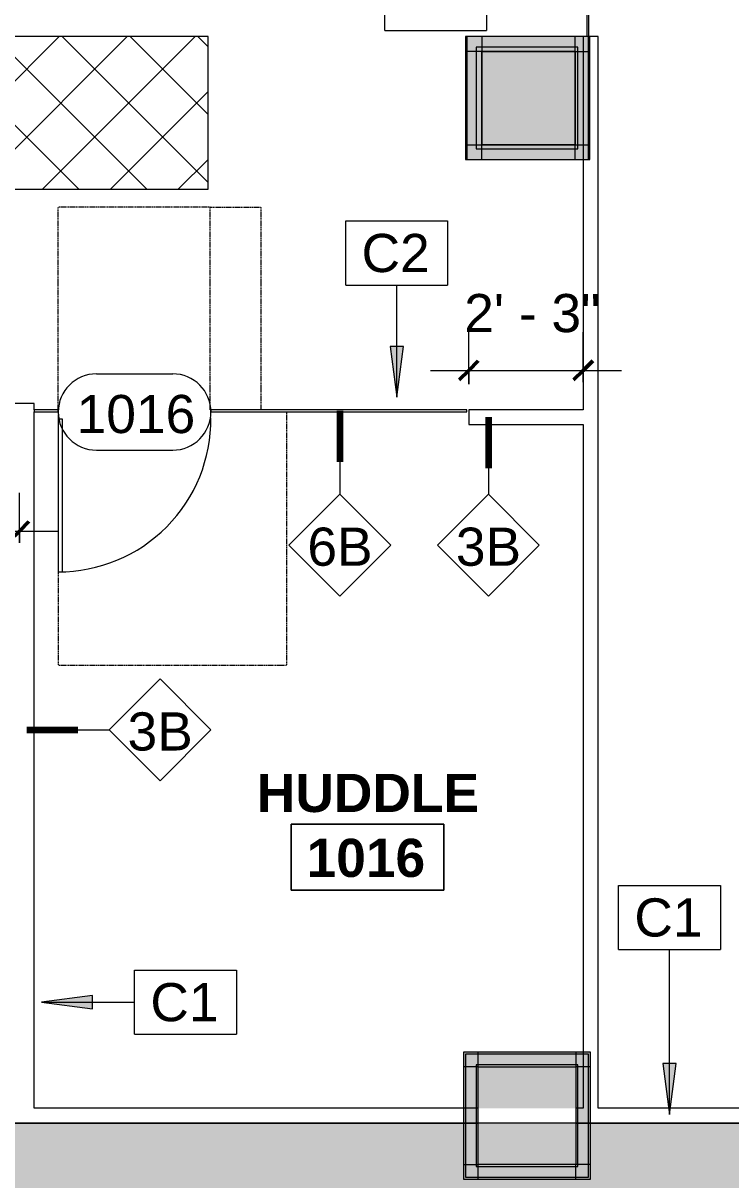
# Model space of a CAD drawing. Header units: inches. Extents: x 4757 to 6810, y 9919 to 10986.
# Drawn here: x 6381.6 to 6548.5, y 10186.2 to 10459 of the extents above; entities that cross this region are included whole.
import ezdxf

# ---------------------------------------------------------------- set-up
doc = ezdxf.new("R2010")
doc.units = ezdxf.units.IN
doc.header["$MEASUREMENT"] = 0
doc.linetypes.add('Dash 1_32_', pattern=[0.0625, 0.03125, -0.03125])
for name, color, linetype, lineweight in [('A-ANNO-DIMS', 211, 'Continuous', 9), ('A-ANNO-DIMS-96', 211, 'Continuous', 9), ('A-ANNO-KEYN', 231, 'Continuous', 9), ('A-AREA-IDEN', 2, 'Continuous', 9), ('A-DETL-GENF', 92, 'Continuous', 9), ('A-DETL-THIN', 151, 'Continuous', 9), ('A-DOOR', 31, 'Continuous', 13), ('A-DOOR-IDEN', 31, 'Continuous', 9), ('A-GENM', 13, 'Dash 1_32_', 9), ('A-WALL', 113, 'Continuous', 13), ('A-WALL-IDEN', 211, 'Continuous', 9), ('A-WALL-PATT', 111, 'Continuous', 13), ('Bb-col', 7, 'Continuous', 9), ('I-WALL', 2, 'Continuous', 9), ('Q-CASE', 31, 'Continuous', 9), ('Rosslyn Plaza North_1777 North Kent St _W632_-09_dwg', 8, 'Continuous', 9)]:
    doc.layers.add(name, color=color, linetype=linetype, lineweight=lineweight)
doc.styles.add('Arial_3', font='arial.ttf', dxfattribs={"height": 9})
doc.styles.add('Swis721 Lt BT', font='swissl.ttf', dxfattribs={"height": 9})
doc.styles.add('Swis721 Lt BT_B', font='', dxfattribs={"height": 9})
doc.styles.get('Swis721 Lt BT_B').set_extended_font_data('Swis721 Lt BT', bold=True)
doc.dimstyles.new('OTJ_-_3_32__Linear__1_2__Tolerance', dxfattribs={"dimscale": 12, "dimtxt": 9.497835, "dimasz": 0.375, "dimexe": 0.75, "dimexo": 0.5, "dimgap": 0.5, "dimtad": 1, "dimdec": 1, "dimrnd": 0.5, "dimzin": 3, "dimdsep": 46, "dimlunit": 4, "dimtxsty": 'Swis721 Lt BT', "dimblk1": 'OBLIQUE', "dimblk2": 'OBLIQUE', "dimsah": 1, "dimcen": 0.09, "dimdle": 0.75, "dimazin": 0, "dimtfac": 1, "dimtdec": 4, "dimtix": 1, "dimtmove": 0, "dimatfit": 3, "dimfxl": 1, "dimtvp": 1, "dimfrac": 2, "dimtolj": 1, "dimtzin": 0, "dimarcsym": 2})

# ---------------------------------------------------------------- blocks, each defined once
blk = doc.blocks.new('Door - Glass Single - Patch - Short Handle-7125741-Level XX  CONSTRUCTION')
at = {"layer": 'A-DOOR', "lineweight": 20}
for p, q in [((17, 38), (17, 2)), ((18, 38), (17, 38)), ((18, 2), (18, 38)), ((17, 2), (18, 2))]:
    blk.add_line(p, q, dxfattribs=at)
at = {"layer": 'A-DOOR', "lineweight": 9}
blk.add_arc((18, 2), 36, 90, 180.5, dxfattribs=at)
at = {"layer": 'A-GENM'}
for p, q in [((-35.81, 60.06), (18, 60.06)), ((-35.81, 0.25), (-35.81, 60.06)), ((18, 0.25), (18, 60.06)), ((17.97, 0.25), (18, 0.25)), ((-29.81, -0.25), (-29.81, -48.06)), ((-17.81, -0.25), (-17.81, -48.06)), ((17.97, -0.25), (18, -0.25)), ((18, -0.25), (18, -48.06)), ((-17.81, -48.06), (-29.81, -48.06)), ((-17.81, -48.06), (18, -48.06))]:
    blk.add_line(p, q, dxfattribs=at)
blk = doc.blocks.new('C-Counter Top - ADJ HEIGHT 3_-7473632-Level XX  CONSTRUCTION')
at = {"layer": 'Q-CASE'}
h = blk.add_hatch(dxfattribs=at)
h.set_pattern_fill('FP_2', color=256, style=0, pattern_type=2)
h.set_pattern_definition([(45, (-6381.031, -10455.789), (-8.012227, 8.012227), []), (135, (-6381.031, -10455.789), (-8.012227, -8.012227), [])])
h.paths.add_polyline_path([(-47.26, -36), (44.2, -36), (44.2, 0), (-47.26, 0), (-47.26, -12.94)], flags=0)
for p, q in [((44.2, 0), (-47.26, 0)), ((-47.26, 0), (-47.26, -36)), ((44.2, -36), (44.2, 0)), ((-47.26, -36), (44.2, -36))]:
    blk.add_line(p, q, dxfattribs=at)
blk = doc.blocks.new('Rosslyn Plaza North_1777 North Kent St _W632_-09_dwg-6954577-Level XX  CONSTRUCTION')
at = {"layer": 'Bb-col', "flags": 128}
for points in [[(6485.92, 10426.79), (6514.92, 10426.79), (6514.92, 10455.79), (6485.92, 10455.79)], [(6488.42, 10429.29), (6512.42, 10429.29), (6512.42, 10453.29), (6488.42, 10453.29)], [(6485.92, 10186.79), (6514.92, 10186.79), (6514.92, 10215.79), (6485.92, 10215.79)], [(6488.42, 10189.29), (6512.42, 10189.29), (6512.42, 10213.29), (6488.42, 10213.29)]]:
    blk.add_lwpolyline(points, close=True, dxfattribs=at)
blk = doc.blocks.new('Room Tag - Room Name and Number-3379422-Level XX  CONSTRUCTION')
at = {"layer": 'A-AREA-IDEN'}
for p, q in [((-0.1881, -0.1636), (-0.1881, -0.0018)), ((-0.1881, -0.0018), (0.1869, -0.0018)), ((0.1869, -0.0018), (-0.1881, -0.0018)), ((-0.1881, -0.0018), (-0.1881, -0.1636)), ((0.1869, -0.0018), (0.1869, -0.1636)), ((0.1869, -0.1636), (0.1869, -0.0018)), ((0.1869, -0.1636), (-0.1881, -0.1636)), ((-0.1881, -0.1636), (0.1869, -0.1636))]:
    blk.add_line(p, q, dxfattribs=at)
blk = doc.blocks.new('Door Tag - Door Tag-41184-Level XX  CONSTRUCTION')
at = {"layer": 'A-DOOR-IDEN'}
for p, q in [((-0.09375, 0.09375), (0.09375, 0.09375)), ((-0.09375, -0.09375), (0.09375, -0.09375))]:
    blk.add_line(p, q, dxfattribs=at)
for centre, start, end in [((-0.09375, 0), 90, 270), ((0.09375, 0), 270, 90)]:
    blk.add_arc(centre, 0.09375, start, end, dxfattribs=at)
blk = doc.blocks.new('Wall Tag - 1_4_-62626-Level XX  CONSTRUCTION')
at = {"layer": 'A-WALL-IDEN'}
for p, q in [((-0.125, 0), (0, 0.125)), ((0, 0.125), (0.125, 0)), ((-0.125, 0), (0, -0.125)), ((0, -0.125), (0.125, 0))]:
    blk.add_line(p, q, dxfattribs=at)
blk = doc.blocks.new('DIMBLOCK4-Level XX  CONSTRUCTION')
at = {"layer": 'A-ANNO-DIMS-96'}
for p, q in [((6247.91, 10336.37), (6247.91, 10348.18)), ((6380.76, 10336.37), (6380.76, 10348.18)), ((6238.91, 10339.18), (6389.76, 10339.18)), ((6247.91, 10339.18), (6247.91, 10336.37)), ((6380.76, 10339.18), (6380.76, 10336.37))]:
    blk.add_line(p, q, dxfattribs=at)
at = {"layer": 'A-ANNO-DIMS-96', "lineweight": 50}
for p, q in [((6247.91, 10339.18), (6250.16, 10341.43)), ((6380.76, 10339.18), (6383.01, 10341.43)), ((6247.91, 10339.18), (6245.66, 10336.93)), ((6380.76, 10339.18), (6378.51, 10336.93))]:
    blk.add_line(p, q, dxfattribs=at)
at = {"layer": 'A-ANNO-DIMS-96', "color": 0, "insert": (6296.47, 10357.2), "char_height": 9, "width": 42.8759, "attachment_point": 1, "line_spacing_factor": 1.005062, "style": 'Swis721 Lt BT'}
blk.add_mtext('11\' - 1"', dxfattribs=at)
blk = doc.blocks.new('_Oblique')
at = {"color": 0, "linetype": 'ByBlock', "lineweight": -2}
blk.add_line((-0.5, -0.5), (0.5, 0.5), dxfattribs=at)
blk = doc.blocks.new('Keynote Tag - Keynote Number - Boxed-135510-Level XX  CONSTRUCTION')
at = {"layer": 'A-ANNO-KEYN'}
for p, q in [((-0.125, -0.0792), (-0.125, 0.0781)), ((-0.125, 0.0781), (0.125, 0.0781)), ((0.125, 0.0781), (0.125, -0.0792)), ((-0.125, -0.0792), (0.125, -0.0792))]:
    blk.add_line(p, q, dxfattribs=at)
blk = doc.blocks.new('DIMBLOCK29-Level XX  CONSTRUCTION')
at = {"layer": 'A-ANNO-DIMS-96'}
for p, q in [((6486.67, 10373.79), (6486.67, 10386.08)), ((6513.67, 10374.26), (6513.67, 10386.08)), ((6477.67, 10377.08), (6522.67, 10377.08)), ((6486.67, 10377.08), (6486.67, 10373.79)), ((6513.67, 10377.08), (6513.67, 10374.26))]:
    blk.add_line(p, q, dxfattribs=at)
at = {"layer": 'A-ANNO-DIMS-96', "lineweight": 50}
for p, q in [((6486.67, 10377.08), (6488.92, 10379.33)), ((6513.67, 10377.08), (6515.92, 10379.33)), ((6486.67, 10377.08), (6484.42, 10374.83)), ((6513.67, 10377.08), (6511.42, 10374.83))]:
    blk.add_line(p, q, dxfattribs=at)
at = {"layer": 'A-ANNO-DIMS-96', "color": 0, "insert": (6485.62, 10395.09), "char_height": 9, "width": 34.9159, "attachment_point": 1, "line_spacing_factor": 1.005062, "style": 'Swis721 Lt BT'}
blk.add_mtext('2\' - 3"', dxfattribs=at)

msp = doc.modelspace()

# ---------------------------------------------------------------- hatches: boundary and pattern name
at = {"layer": 'A-ANNO-KEYN'}
for points in [[(6469.71, 10370.72), (6471.29, 10382.72), (6468.13, 10382.72)], [(6385.96, 10228.07), (6397.96, 10226.49), (6397.96, 10229.65)], [(6534.01, 10201.59), (6535.59, 10213.59), (6532.43, 10213.59)]]:
    msp.add_hatch(color=256, dxfattribs=at).paths.add_polyline_path(points, flags=0)
at = {"layer": 'A-DETL-GENF'}
h = msp.add_hatch(color=9, dxfattribs=at)
h.paths.add_polyline_path([(6271.92, 9918.54), (6726.34, 9918.54), (6736.57, 9928.76), (6707, 9958.33), (6718.49, 9986.77), (6758.92, 9986.77), (6758.92, 10183.16), (6717.8, 10183.16), (6717.8, 10199.54), (6515.42, 10199.54), (6515.42, 10186.29), (6485.42, 10186.29), (6485.42, 10199.54), (6274.92, 10199.54), (6274.91, 10186.03), (6247.91, 10186.03), (6247.91, 10097.03), (6128.43, 10097.03), (6128.43, 9969.78), (5729.54, 9969.78), (5729.54, 9940.78), (5591.29, 9940.78), (5591.29, 9969.78), (5246.43, 9969.78), (5246.43, 10221.28), (5194.41, 10221.28), (5194.41, 10426.79), (5045.92, 10426.79), (5045.92, 10455.79), (5058.67, 10455.79), (5058.67, 10666.79), (5045.92, 10666.79), (5045.92, 10695.79), (5058.67, 10695.79), (5058.67, 10696.27), (4933.13, 10821.81), (4757.33, 10646.01), (4757.33, 10304.77), (5178.35, 10304.77), (5178.35, 9918.54), (6248.92, 9918.54)], flags=0)
h.paths.add_polyline_path([(6739.04, 9931.24), (6753.63, 9945.82), (6760.42, 9960.39), (6760.42, 9986.77), (6759.67, 9986.77), (6759.67, 9983.27), (6720.85, 9983.27), (6711.11, 9959.17), (6723.3, 9946.98)], flags=0)
h.paths.add_polyline_path([(6511.92, 9946.29), (6485.42, 9946.29), (6485.42, 9976.29), (6515.42, 9976.29), (6515.42, 9946.29)], flags=0)
h.paths.add_polyline_path([(6245.42, 9946.29), (6245.42, 9976.29), (6275.42, 9976.29), (6275.42, 9946.29), (6248.92, 9946.29)], flags=0)
h.paths.add_polyline_path([(6758.92, 10186.66), (6758.92, 10199.54), (6721.3, 10199.54), (6721.3, 10186.66)], flags=0)
at = {"layer": 'A-WALL'}
msp.add_hatch(color=7, dxfattribs=at).paths.add_polyline_path([(6511.74, 10430.29), (6511.74, 10452.29), (6489.74, 10452.29), (6489.74, 10430.29)], flags=0)
h = msp.add_hatch(color=7, dxfattribs=at)
h.paths.add_polyline_path([(6511.92, 10189.79), (6511.92, 10199.54), (6488.92, 10199.54), (6488.92, 10189.79)], flags=0)
h.paths.add_polyline_path([(6488.92, 10203.04), (6511.92, 10203.04), (6511.92, 10212.79), (6488.92, 10212.79)], flags=0)
at = {"layer": 'A-WALL-PATT', "lineweight": 9}
for points in [[(6489.74, 10426.79), (6489.74, 10455.79), (6486.24, 10455.79), (6486.24, 10426.79)], [(6511.74, 10452.29), (6515.24, 10452.29), (6515.24, 10455.79), (6489.74, 10455.79), (6489.74, 10452.29)], [(6515.24, 10426.79), (6515.24, 10452.29), (6511.74, 10452.29), (6511.74, 10426.79)], [(6511.74, 10426.79), (6511.74, 10430.29), (6489.74, 10430.29), (6489.74, 10426.79)], [(6488.92, 10186.29), (6488.92, 10216.29), (6485.42, 10216.29), (6485.42, 10186.29)], [(6511.92, 10212.79), (6511.92, 10216.29), (6488.92, 10216.29), (6488.92, 10212.79)], [(6511.92, 10189.79), (6515.42, 10189.79), (6515.42, 10216.29), (6511.92, 10216.29), (6511.92, 10199.54)], [(6488.92, 10186.29), (6515.42, 10186.29), (6515.42, 10189.79), (6488.92, 10189.79)]]:
    msp.add_hatch(color=7, dxfattribs=at).paths.add_polyline_path(points, flags=0)

# ---------------------------------------------------------------- linework, layer by layer
at = {"layer": 'A-ANNO-KEYN'}
for p, q in [((6469.71, 10388.29), (6469.71, 10397.2)), ((6469.71, 10370.72), (6469.71, 10388.29)), ((6471.29, 10382.72), (6468.13, 10382.72)), ((6468.13, 10382.72), (6469.71, 10370.72)), ((6469.71, 10370.72), (6471.29, 10382.72)), ((6534.01, 10201.59), (6534.01, 10240.5)), ((6397.96, 10229.65), (6385.96, 10228.07)), ((6385.96, 10228.07), (6397.96, 10226.49)), ((6385.96, 10228.07), (6407.91, 10228.07)), ((6397.96, 10226.49), (6397.96, 10229.65)), ((6535.59, 10213.59), (6532.43, 10213.59)), ((6532.43, 10213.59), (6534.01, 10201.59)), ((6534.01, 10201.59), (6535.59, 10213.59))]:
    msp.add_line(p, q, dxfattribs=at)
at = {"layer": 'A-DETL-THIN'}
msp.add_line((6758.92, 10199.54), (6274.91, 10199.54), dxfattribs=at)
at = {"layer": 'A-WALL', "color": 55}
for p, q in [((6489.74, 10455.79), (6489.74, 10452.29)), ((6514.99, 10455.79), (6514.49, 10455.79)), ((6511.74, 10452.29), (6515.24, 10452.29)), ((6489.74, 10426.79), (6489.74, 10430.29)), ((6511.74, 10426.79), (6511.74, 10430.29)), ((6489.74, 10426.79), (6511.74, 10426.79)), ((6488.92, 10212.79), (6488.92, 10216.29)), ((6511.92, 10216.29), (6488.92, 10216.29)), ((6511.92, 10216.29), (6511.92, 10212.79)), ((6511.92, 10203.04), (6511.92, 10199.54)), ((6488.92, 10186.29), (6488.92, 10189.79)), ((6515.42, 10189.79), (6511.92, 10189.79))]:
    msp.add_line(p, q, dxfattribs=at)
at = {"layer": 'A-WALL'}
for p, q in [((6511.74, 10455.79), (6489.74, 10455.79)), ((6486.24, 10452.29), (6486.24, 10430.29)), ((6515.24, 10430.29), (6515.24, 10452.29)), ((6384.26, 10367.79), (6384.26, 10367.29)), ((6485.42, 10212.79), (6485.42, 10189.79)), ((6515.42, 10189.79), (6515.42, 10212.79)), ((6488.92, 10199.54), (6488.92, 10203.04)), ((6488.92, 10186.29), (6511.92, 10186.29))]:
    msp.add_line(p, q, dxfattribs=at)
at = {"layer": 'A-WALL', "lineweight": 9}
for p, q in [((6489.74, 10452.29), (6489.74, 10430.29)), ((6511.74, 10452.29), (6489.74, 10452.29)), ((6511.74, 10430.29), (6511.74, 10452.29)), ((6489.74, 10430.29), (6511.74, 10430.29))]:
    msp.add_line(p, q, dxfattribs=at)
at = {"layer": 'A-WALL-IDEN', "lineweight": 90}
for p, q in [((6456.31, 10367.54), (6456.31, 10355.54)), ((6491.31, 10366.04), (6491.31, 10354.04)), ((6382.51, 10292.3), (6394.51, 10292.3))]:
    msp.add_line(p, q, dxfattribs=at)
at = {"layer": 'A-WALL-IDEN'}
for p, q in [((6456.31, 10367.54), (6456.31, 10347.86)), ((6491.31, 10366.04), (6491.31, 10347.86)), ((6382.51, 10292.3), (6401.91, 10292.3))]:
    msp.add_line(p, q, dxfattribs=at)
at = {"layer": 'I-WALL', "lineweight": 13}
for p, q in [((6514.49, 10517.79), (6514.49, 10455.79)), ((6514.99, 10455.79), (6514.99, 10517.79)), ((6511.74, 10452.29), (6511.74, 10455.79)), ((6517.17, 10455.79), (6513.67, 10455.79)), ((6513.67, 10455.79), (6513.67, 10367.79)), ((6517.17, 10203.04), (6517.17, 10455.79)), ((6489.74, 10452.29), (6486.24, 10452.29)), ((6486.24, 10430.29), (6489.74, 10430.29)), ((6511.74, 10430.29), (6515.24, 10430.29)), ((6384.26, 10369.29), (6377.76, 10369.29)), ((6384.26, 10367.79), (6384.26, 10369.29)), ((6389.91, 10367.79), (6384.26, 10367.79)), ((6384.26, 10203.04), (6384.26, 10367.29)), ((6384.26, 10367.29), (6389.91, 10367.29)), ((6389.91, 10367.29), (6389.91, 10367.79)), ((6486.24, 10367.79), (6425.91, 10367.79)), ((6425.91, 10367.79), (6425.91, 10367.29)), ((6425.91, 10367.29), (6486.24, 10367.29)), ((6486.24, 10367.29), (6486.24, 10367.79)), ((6513.67, 10367.79), (6486.67, 10367.79)), ((6486.67, 10367.79), (6486.67, 10364.29)), ((6486.67, 10364.29), (6513.67, 10364.29)), ((6513.67, 10364.29), (6513.67, 10203.04)), ((6488.92, 10212.79), (6485.42, 10212.79)), ((6515.42, 10212.79), (6511.92, 10212.79)), ((6488.92, 10203.04), (6384.26, 10203.04)), ((6513.67, 10203.04), (6511.92, 10203.04)), ((6717.8, 10203.04), (6517.17, 10203.04)), ((6274.92, 10199.54), (6488.92, 10199.54)), ((6511.92, 10199.54), (6717.8, 10199.54)), ((6485.42, 10189.79), (6488.92, 10189.79)), ((6511.92, 10186.29), (6511.92, 10189.79))]:
    msp.add_line(p, q, dxfattribs=at)
at = {"layer": 'I-WALL', "color": 8, "lineweight": 20}
for p, q in [((6489.74, 10455.79), (6486.24, 10455.79)), ((6486.24, 10455.79), (6486.24, 10452.29)), ((6514.49, 10455.79), (6511.74, 10455.79)), ((6515.24, 10455.79), (6514.99, 10455.79)), ((6515.24, 10452.29), (6515.24, 10455.79)), ((6486.24, 10430.29), (6486.24, 10426.79)), ((6515.24, 10426.79), (6515.24, 10430.29)), ((6486.24, 10426.79), (6489.74, 10426.79)), ((6511.74, 10426.79), (6515.24, 10426.79)), ((6485.42, 10216.29), (6485.42, 10212.79)), ((6488.92, 10216.29), (6485.42, 10216.29)), ((6515.42, 10216.29), (6511.92, 10216.29)), ((6515.42, 10212.79), (6515.42, 10216.29)), ((6485.42, 10189.79), (6485.42, 10186.29)), ((6515.42, 10186.29), (6515.42, 10189.79)), ((6485.42, 10186.29), (6488.92, 10186.29)), ((6511.92, 10186.29), (6515.42, 10186.29))]:
    msp.add_line(p, q, dxfattribs=at)
at = {"layer": 'I-WALL'}
for p, q in [((6489.74, 10452.29), (6511.74, 10452.29)), ((6489.74, 10430.29), (6489.74, 10452.29)), ((6511.74, 10452.29), (6511.74, 10430.29)), ((6511.74, 10430.29), (6489.74, 10430.29)), ((6488.92, 10189.79), (6488.92, 10212.79)), ((6488.92, 10212.79), (6511.92, 10212.79)), ((6511.92, 10212.79), (6511.92, 10189.79)), ((6511.92, 10189.79), (6488.92, 10189.79))]:
    msp.add_line(p, q, dxfattribs=at)

# ---------------------------------------------------------------- block references
at = {"layer": 'A-ANNO-KEYN', "xscale": 95.99999999999994, "yscale": 95.99999999999994, "zscale": 95.99999999999994}
for p in [(6478.88, 10464.8), (6469.71, 10404.81), (6534.01, 10248.1), (6419.91, 10228.12)]:
    msp.add_blockref('Keynote Tag - Keynote Number - Boxed-135510-Level XX  CONSTRUCTION', p, dxfattribs=at)
at = {"layer": 'A-AREA-IDEN', "xscale": 95.99999999999994, "yscale": 95.99999999999994, "zscale": 95.99999999999994}
msp.add_blockref('Room Tag - Room Name and Number-3379422-Level XX  CONSTRUCTION', (6462.87, 10270.2), dxfattribs=at)
at = {"layer": 'A-DOOR', "rotation": 180}
msp.add_blockref('Door - Glass Single - Patch - Short Handle-7125741-Level XX  CONSTRUCTION', (6407.91, 10367.54), dxfattribs=at)
at = {"layer": 'A-DOOR-IDEN', "xscale": 95.99999999999994, "yscale": 95.99999999999994, "zscale": 95.99999999999994}
msp.add_blockref('Door Tag - Door Tag-41184-Level XX  CONSTRUCTION', (6407.91, 10367.26), dxfattribs=at)
at = {"layer": 'A-WALL-IDEN', "xscale": 95.99999999999994, "yscale": 95.99999999999994, "zscale": 95.99999999999994}
for p in [(6456.31, 10335.86), (6491.31, 10335.86), (6413.91, 10292.3)]:
    msp.add_blockref('Wall Tag - 1_4_-62626-Level XX  CONSTRUCTION', p, dxfattribs=at)
at = {"layer": 'Q-CASE'}
msp.add_blockref('C-Counter Top - ADJ HEIGHT 3_-7473632-Level XX  CONSTRUCTION', (6381.03, 10455.79), dxfattribs=at)
at = {"layer": 'Rosslyn Plaza North_1777 North Kent St _W632_-09_dwg', "color": 7}
msp.add_blockref('Rosslyn Plaza North_1777 North Kent St _W632_-09_dwg-6954577-Level XX  CONSTRUCTION', (0, 0), dxfattribs=at)

# ---------------------------------------------------------------- texts
at = {"layer": 'A-ANNO-KEYN', "char_height": 9, "width": 19.695, "attachment_point": 1, "style": 'Arial_3'}
for s, insert in [('C2', (6461.42, 10409.26)), ('C1', (6525.73, 10252.55)), ('C1', (6411.63, 10232.57))]:
    msp.add_mtext(s, dxfattribs=dict(at, insert=insert))
at = {"layer": 'A-AREA-IDEN', "char_height": 9, "attachment_point": 1, "style": 'Swis721 Lt BT_B'}
for s, insert, width in [('HUDDLE', (6436.74, 10281.92), 63.024), ('1016', (6448.45, 10266.6), 33.936)]:
    msp.add_mtext(s, dxfattribs=dict(at, insert=insert, width=width))
at = {"layer": 'A-DOOR-IDEN', "insert": (6394.25, 10371.28), "char_height": 9, "width": 32.724, "attachment_point": 1, "style": 'Swis721 Lt BT'}
msp.add_mtext('1016', dxfattribs=at)
at = {"layer": 'A-WALL-IDEN', "char_height": 9, "width": 18.18, "attachment_point": 1, "style": 'Swis721 Lt BT'}
for s, insert in [('6B', (6448.65, 10339.99)), ('3B', (6483.65, 10339.99)), ('3B', (6406.25, 10296.42))]:
    msp.add_mtext(s, dxfattribs=dict(at, insert=insert))

# ---------------------------------------------------------------- dimensions: what is measured, and where the dimension line sits
at = {"layer": 'A-ANNO-DIMS'}
for base, p1, p2, override, picture, middle in [((6513.67, 10377.08), (6486.67, 10367.79), (6513.67, 10380.26), {"dimpost": '<>', "dimfxl": 29.741015}, 'DIMBLOCK29-Level XX  CONSTRUCTION', (6500.17, 10387.7)), ((6380.7622, 10339.1845), (6247.9141, 10342.3664), (6380.7622, 10342.3664), {"dimpost": '<>', "dimfxl": 132.848145}, 'DIMBLOCK4-Level XX  CONSTRUCTION', (6314.3381, 10349.6845))]:
    dim = msp.add_linear_dim(base=base, p1=p1, p2=p2, dimstyle='OTJ_-_3_32__Linear__1_2__Tolerance', override=override, dxfattribs=at)
    dim.commit()
    dim.dimension.update_dxf_attribs({"geometry": picture, "text_midpoint": middle})

doc.saveas('drawing.dxf')
